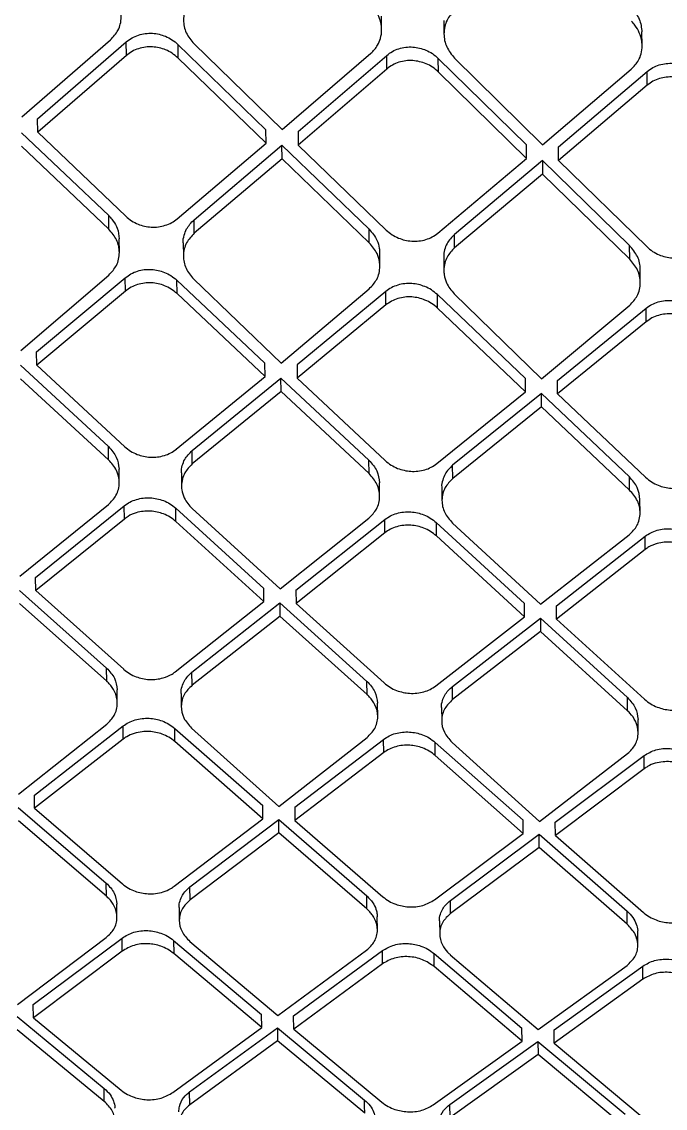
# Model space of a CAD drawing. Extents: x 832 to 912, y 781 to 934.
# Drawn here: x 853.832 to 854.714, y 879.4 to 880.889 of the extents above; entities that cross this region are included whole.
import ezdxf

# ---------------------------------------------------------------- set-up
doc = ezdxf.new("R2010")
doc.units = 0
doc.header["$MEASUREMENT"] = 0
doc.layers.add('1', color=4, linetype='Continuous')

# ---------------------------------------------------------------- blocks, each defined once
blk = doc.blocks.new('pillow top view')
at = {"layer": '1', "color": 3, "linetype": 'Continuous', "lineweight": 25}
for p, q in [((1.7955, -2.9201), (1.7961, -2.9014)), ((1.8812, -2.9108), (1.8806, -2.9295)), ((1.2976, -3.02), (1.4233, -2.9194)), ((1.3192, -3.0233), (1.4449, -2.9229)), ((1.4444, -2.9415), (1.4449, -2.9229)), ((1.5155, -2.9291), (1.5149, -2.9477)), ((1.5155, -2.9291), (1.6315, -3.0509)), ((1.5377, -2.9294), (1.6537, -3.0515)), ((1.4444, -2.9415), (1.3186, -3.0418)), ((1.6309, -3.0694), (1.5149, -2.9477)), ((2.1515, -2.9562), (2.1521, -2.9375)), ((1.6537, -3.0515), (1.7794, -2.9519)), ((1.6754, -3.055), (1.8011, -2.9556)), ((1.8005, -2.9743), (1.8011, -2.9556)), ((1.871, -2.9812), (1.8716, -2.9626)), ((1.8716, -2.9626), (1.9875, -3.0858)), ((1.8938, -2.9631), (2.0098, -3.0866)), ((1.8005, -2.9743), (1.6748, -3.0735)), ((1.9869, -3.1044), (1.871, -2.9812)), ((2.0098, -3.0866), (2.1354, -2.988)), ((2.0314, -3.0904), (2.1571, -2.992)), ((2.1565, -3.0106), (2.1571, -2.992)), ((2.1565, -3.0106), (2.0308, -3.109)), ((1.3186, -3.0418), (1.3192, -3.0233)), ((1.2964, -3.0415), (1.4113, -3.1599)), ((1.3186, -3.0418), (1.4347, -3.1616)), ((1.6309, -3.0694), (1.6315, -3.0509)), ((1.4107, -3.1783), (1.2958, -3.06)), ((1.6754, -3.055), (1.6748, -3.0735)), ((1.5052, -3.1679), (1.6309, -3.0694)), ((1.5281, -3.1702), (1.6525, -3.0729)), ((1.652, -3.0915), (1.6525, -3.073)), ((1.6525, -3.0729), (1.7674, -3.1928)), ((1.6748, -3.0735), (1.7908, -3.1948)), ((1.652, -3.0915), (1.5275, -3.1887)), ((1.7669, -3.2112), (1.652, -3.0915)), ((1.9869, -3.1044), (1.9875, -3.0858)), ((2.0308, -3.109), (2.0314, -3.0904)), ((1.8613, -3.2018), (1.9869, -3.1044)), ((2.0086, -3.1081), (1.8842, -3.2044)), ((2.0086, -3.1082), (2.008, -3.1267)), ((2.1234, -3.2294), (2.0086, -3.1081)), ((2.0308, -3.109), (2.1468, -3.2317)), ((2.008, -3.1267), (1.8836, -3.2228)), ((2.1229, -3.2479), (2.008, -3.1267)), ((1.4107, -3.1783), (1.4113, -3.1599)), ((1.5275, -3.1887), (1.5281, -3.1702)), ((1.424, -3.2107), (1.4246, -3.1923)), ((1.5121, -3.2011), (1.5115, -3.2196)), ((1.7669, -3.2112), (1.7674, -3.1928)), ((1.8836, -3.2228), (1.8842, -3.2044)), ((1.7801, -3.2438), (1.7807, -3.2254)), ((2.1229, -3.2479), (2.1234, -3.2294)), ((1.2835, -3.3397), (1.4083, -3.2413)), ((1.3051, -3.3425), (1.4307, -3.2458)), ((1.4302, -3.2642), (1.4307, -3.2458)), ((1.8681, -3.2351), (1.8676, -3.2536)), ((1.5007, -3.2704), (1.5013, -3.2521)), ((1.5013, -3.2521), (1.6174, -3.3703)), ((1.5244, -3.2516), (1.6396, -3.3714)), ((1.4302, -3.2642), (1.3045, -3.3609)), ((1.6168, -3.3887), (1.5007, -3.2704)), ((1.6396, -3.3714), (1.7644, -3.2742)), ((2.1361, -3.2807), (2.1367, -3.2622)), ((1.7868, -3.279), (1.6613, -3.3745)), ((1.7863, -3.2974), (1.7868, -3.279)), ((1.8568, -3.3044), (1.8574, -3.286)), ((1.9734, -3.4056), (1.8574, -3.286)), ((1.8805, -3.2858), (1.9956, -3.407)), ((1.7863, -3.2974), (1.6607, -3.3928)), ((1.9728, -3.424), (1.8568, -3.3044)), ((1.9956, -3.407), (2.1204, -3.311)), ((2.0173, -3.4103), (2.1428, -3.316)), ((2.1422, -3.3345), (2.1428, -3.316)), ((2.1422, -3.3345), (2.0167, -3.4286)), ((1.3045, -3.3609), (1.3051, -3.3425)), ((1.2823, -3.36), (1.3985, -3.4761)), ((1.3045, -3.3609), (1.4207, -3.4772)), ((1.3979, -3.4943), (1.2817, -3.3784)), ((1.6168, -3.3887), (1.6174, -3.3703)), ((1.6613, -3.3745), (1.6607, -3.3928)), ((1.4912, -3.4834), (1.6168, -3.3887)), ((1.5129, -3.4862), (1.6385, -3.3917)), ((1.6379, -3.4101), (1.6385, -3.3917)), ((1.6385, -3.3917), (1.7546, -3.509)), ((1.6607, -3.3928), (1.7768, -3.5104)), ((1.6379, -3.4101), (1.5123, -3.5045)), ((1.754, -3.5273), (1.6379, -3.4101)), ((1.9728, -3.424), (1.9734, -3.4056)), ((2.0167, -3.4286), (2.0173, -3.4103)), ((1.8473, -3.5174), (1.9728, -3.424)), ((1.9945, -3.4273), (1.869, -3.5205)), ((1.9939, -3.4456), (1.9945, -3.4273)), ((2.1106, -3.5459), (1.9945, -3.4273)), ((2.0167, -3.4286), (2.1328, -3.5476)), ((1.9939, -3.4456), (1.8684, -3.5388)), ((2.11, -3.5642), (1.9939, -3.4456)), ((1.3979, -3.4943), (1.3985, -3.4761)), ((1.5123, -3.5045), (1.5129, -3.4862)), ((1.4112, -3.5257), (1.4117, -3.5075)), ((1.754, -3.5273), (1.7546, -3.509)), ((1.4969, -3.516), (1.4964, -3.5343)), ((1.8684, -3.5387), (1.869, -3.5205)), ((1.7673, -3.5588), (1.7678, -3.5406)), ((1.2697, -3.6489), (1.3952, -3.5555)), ((1.2913, -3.6513), (1.4168, -3.5581)), ((1.4163, -3.5763), (1.4168, -3.5581)), ((1.853, -3.5501), (1.8524, -3.5684)), ((2.11, -3.5642), (2.1106, -3.5459)), ((1.4868, -3.5825), (1.4874, -3.5643)), ((1.4874, -3.5643), (1.6036, -3.6789)), ((1.5096, -3.5656), (1.6258, -3.6804)), ((1.4163, -3.5763), (1.2908, -3.6695)), ((1.603, -3.697), (1.4868, -3.5826)), ((1.6258, -3.6804), (1.7513, -3.5884)), ((2.1233, -3.5959), (2.1238, -3.5776)), ((1.6475, -3.683), (1.773, -3.5912)), ((1.7724, -3.6095), (1.773, -3.5912)), ((1.8429, -3.6165), (1.8435, -3.5983)), ((1.8435, -3.5982), (1.9597, -3.714)), ((1.8657, -3.5998), (1.9819, -3.7158)), ((1.7724, -3.6095), (1.6469, -3.7012)), ((1.9591, -3.7322), (1.8429, -3.6165)), ((1.9819, -3.7158), (2.1073, -3.6253)), ((2.0035, -3.7186), (2.1289, -3.6283)), ((2.1284, -3.6466), (2.1289, -3.6283)), ((2.1284, -3.6466), (2.003, -3.7368)), ((1.2908, -3.6695), (1.2913, -3.6513)), ((1.2686, -3.6682), (1.3837, -3.7794)), ((1.2908, -3.6695), (1.4071, -3.782)), ((1.3832, -3.7975), (1.268, -3.6863)), ((1.603, -3.697), (1.6036, -3.6789)), ((1.6475, -3.683), (1.6469, -3.7012)), ((1.4776, -3.7882), (1.603, -3.697)), ((1.5005, -3.7896), (1.6247, -3.6996)), ((1.6247, -3.6996), (1.6241, -3.7177)), ((1.6247, -3.6996), (1.7398, -3.8119)), ((1.6469, -3.7012), (1.7632, -3.8149)), ((1.6242, -3.7177), (1.4999, -3.8077)), ((1.7393, -3.83), (1.6241, -3.7177)), ((1.9591, -3.7322), (1.9597, -3.714)), ((2.003, -3.7368), (2.0035, -3.7186)), ((1.8337, -3.8218), (1.9591, -3.7322)), ((1.8566, -3.8234), (1.9808, -3.7349)), ((1.9808, -3.7349), (1.9802, -3.7531)), ((1.9808, -3.7349), (2.0959, -3.8483)), ((2.003, -3.7368), (2.1192, -3.8516)), ((1.9802, -3.7531), (1.856, -3.8415)), ((2.0953, -3.8665), (1.9802, -3.7531)), ((1.3832, -3.7975), (1.3837, -3.7794)), ((1.4999, -3.8077), (1.5005, -3.7896)), ((1.3964, -3.8278), (1.397, -3.8097)), ((1.7393, -3.83), (1.7398, -3.8119)), ((1.4845, -3.8183), (1.484, -3.8364)), ((1.856, -3.8415), (1.8566, -3.8234)), ((1.7526, -3.8604), (1.7531, -3.8423)), ((1.2562, -3.9475), (1.3808, -3.8562)), ((1.8406, -3.8519), (1.8401, -3.87)), ((2.0953, -3.8665), (2.0959, -3.8483)), ((1.2779, -3.9493), (1.4033, -3.8596)), ((1.4027, -3.8777), (1.4033, -3.8596)), ((1.4733, -3.8838), (1.4739, -3.8658)), ((1.4738, -3.8658), (1.5902, -3.9763)), ((1.4969, -3.8663), (1.6124, -3.9783)), ((1.4027, -3.8777), (1.2773, -3.9674)), ((1.5896, -3.9943), (1.4733, -3.8838)), ((2.1086, -3.897), (2.1091, -3.8788)), ((1.6124, -3.9783), (1.737, -3.8886)), ((1.6341, -3.9803), (1.7594, -3.8922)), ((1.7589, -3.9103), (1.7594, -3.8922)), ((1.8294, -3.9172), (1.83, -3.8991)), ((1.83, -3.8991), (1.9463, -4.0106)), ((1.853, -3.9), (1.9685, -4.013)), ((1.7589, -3.9103), (1.6335, -3.9983)), ((1.9457, -4.0287), (1.8294, -3.9172)), ((1.9685, -4.013), (2.093, -3.9249)), ((1.9901, -4.0151), (2.1154, -3.9286)), ((2.1149, -3.9467), (2.1154, -3.9287)), ((1.2773, -3.9674), (1.2779, -3.9493)), ((2.1149, -3.9467), (1.9896, -4.0332)), ((1.2551, -3.9656), (1.3715, -4.0739)), ((1.2773, -3.9674), (1.3937, -4.0759)), ((1.371, -4.0918), (1.2546, -3.9836)), ((1.6341, -3.9803), (1.6335, -3.9983)), ((1.4643, -4.082), (1.5896, -3.9943)), ((1.486, -4.0836), (1.6113, -3.9963)), ((1.6108, -4.0143), (1.6113, -3.9963)), ((1.6113, -3.9963), (1.7277, -4.1055)), ((1.6335, -3.9983), (1.7499, -4.1078)), ((1.6108, -4.0143), (1.4854, -4.1016)), ((1.7271, -4.1234), (1.6108, -4.0143)), ((1.9457, -4.0287), (1.9463, -4.0106)), ((1.9896, -4.0332), (1.9901, -4.0151)), ((1.8204, -4.1146), (1.9457, -4.0287)), ((1.8421, -4.1164), (1.9674, -4.0307)), ((1.9668, -4.0488), (1.9674, -4.0308)), ((1.9674, -4.0307), (2.0837, -4.1408)), ((1.9896, -4.0332), (2.1059, -4.1435)), ((1.9668, -4.0488), (1.8416, -4.1344)), ((2.0832, -4.1588), (1.9668, -4.0488)), ((1.371, -4.0918), (1.3715, -4.0739)), ((1.4854, -4.1016), (1.486, -4.0836)), ((1.3843, -4.121), (1.3849, -4.1031)), ((1.7271, -4.1234), (1.7277, -4.1055)), ((1.4701, -4.1112), (1.4695, -4.1292)), ((1.8416, -4.1344), (1.8421, -4.1164)), ((1.7405, -4.1527), (1.741, -4.1347)), ((1.2431, -4.2351), (1.3684, -4.1486)), ((1.2648, -4.2363), (1.3901, -4.15)), ((1.3895, -4.168), (1.3901, -4.1501)), ((1.8262, -4.1437), (1.8257, -4.1617)), ((2.0832, -4.1588), (2.0837, -4.1408)), ((1.3895, -4.168), (1.2643, -4.2542)), ((1.4607, -4.156), (1.4601, -4.1739)), ((1.4607, -4.156), (1.5771, -4.2622)), ((1.4829, -4.1583), (1.5993, -4.2648)), ((2.0965, -4.188), (2.0971, -4.1698)), ((1.5766, -4.2801), (1.4601, -4.1739)), ((1.5993, -4.2648), (1.7246, -4.18)), ((1.621, -4.2661), (1.7463, -4.1815)), ((1.7457, -4.1995), (1.7463, -4.1816)), ((1.7457, -4.1995), (1.6205, -4.284)), ((1.8162, -4.2062), (1.8168, -4.1882)), ((1.8168, -4.1882), (1.9332, -4.2952)), ((1.839, -4.1908), (1.9554, -4.2981)), ((1.9327, -4.3131), (1.8162, -4.2062)), ((1.9554, -4.2981), (2.0806, -4.215)), ((1.9771, -4.2995), (2.1023, -4.2168)), ((2.1017, -4.2347), (2.1023, -4.2168)), ((1.2643, -4.2542), (1.2648, -4.2363)), ((2.1017, -4.2347), (1.9766, -4.3174)), ((1.2421, -4.2519), (1.3575, -4.3549)), ((1.2643, -4.2542), (1.3808, -4.3585)), ((1.3569, -4.3728), (1.2415, -4.2698)), ((1.5766, -4.2801), (1.5771, -4.2622)), ((1.6205, -4.284), (1.621, -4.2661)), ((1.4514, -4.3643), (1.5766, -4.2801)), ((1.4743, -4.3644), (1.5983, -4.2814)), ((1.5983, -4.2814), (1.5977, -4.2993)), ((1.5983, -4.2814), (1.7137, -4.3851)), ((1.6205, -4.284), (1.737, -4.389)), ((1.5977, -4.2993), (1.4737, -4.3823)), ((1.7131, -4.403), (1.5977, -4.2993)), ((1.9327, -4.3131), (1.9332, -4.2952)), ((1.9766, -4.3174), (1.9771, -4.2995)), ((1.8075, -4.3955), (1.9327, -4.3131)), ((1.8304, -4.3957), (1.9544, -4.3145)), ((1.9544, -4.3145), (1.9538, -4.3324)), ((1.9544, -4.3145), (2.0698, -4.4188)), ((1.9766, -4.3174), (2.0931, -4.4231)), ((1.9538, -4.3324), (1.8299, -4.4136)), ((2.0692, -4.4367), (1.9538, -4.3324)), ((1.3569, -4.3728), (1.3575, -4.3549)), ((1.4737, -4.3823), (1.4743, -4.3644)), ((1.8299, -4.4136), (1.8304, -4.3957))]:
    blk.add_line(p, q, dxfattribs=at)
at = {"layer": '1', "color": 3, "linetype": 'Continuous', "lineweight": 25, "flags": 128}
for points in [[(1.5896, -3.9943), (1.5899, -3.9842), (1.5902, -3.9763)], [(1.7131, -4.403), (1.7134, -4.3929), (1.7137, -4.3851)]]:
    blk.add_lwpolyline(points, dxfattribs=at)
at = {"layer": '1', "color": 3, "linetype": 'Continuous', "lineweight": 25}
for points, knots in [([(1.4233, -2.9194), (1.4273, -2.9153), (1.4359, -2.9067), (1.4404, -2.8893), (1.4383, -2.8711), (1.4312, -2.8609), (1.4277, -2.8558)], [0, 0, 0, 0, 0.233937, 0.500868, 0.75112, 1, 1, 1, 1]), ([(1.5401, -2.8645), (1.5361, -2.8686), (1.5299, -2.8751), (1.5256, -2.8864), (1.5238, -2.8986), (1.5262, -2.9143), (1.5339, -2.9244), (1.5377, -2.9294)], [0, 0, 0, 0, 0.231317, 0.361671, 0.501624, 0.751135, 1, 1, 1, 1]), ([(1.7794, -2.9519), (1.783, -2.9485), (1.789, -2.9427), (1.794, -2.9315), (1.7963, -2.9191), (1.7943, -2.906), (1.7893, -2.8954), (1.7851, -2.8897), (1.783, -2.8872), (1.7825, -2.8866), (1.7823, -2.8865), (1.7823, -2.8864), (1.7823, -2.8864), (1.7823, -2.8864)], [0, 0, 0, 0, 0.195522, 0.33455, 0.50105, 0.718278, 0.874025, 0.967984, 0.991761, 0.997809, 0.999384, 0.999925, 1, 1, 1, 1]), ([(1.8967, -2.8976), (1.8926, -2.9017), (1.8861, -2.9082), (1.8818, -2.9195), (1.8799, -2.9318), (1.8823, -2.9477), (1.89, -2.9579), (1.8938, -2.9631)], [0, 0, 0, 0, 0.232851, 0.362821, 0.501718, 0.751091, 1, 1, 1, 1]), ([(2.1389, -2.9036), (2.1428, -2.9088), (2.1507, -2.9193), (2.1516, -2.9315), (2.152, -2.9375)], [0, 0, 0, 0, 0.503093, 1, 1, 1, 1]), ([(1.4449, -2.9229), (1.4475, -2.9211), (1.4527, -2.9174), (1.4618, -2.914), (1.4714, -2.9122), (1.4841, -2.9123), (1.4967, -2.9157), (1.5081, -2.9222), (1.513, -2.9267), (1.5155, -2.9291)], [0, 0, 0, 0, 0.128665, 0.254767, 0.378752, 0.501128, 0.735981, 0.864347, 1, 1, 1, 1]), ([(1.5149, -2.9477), (1.5124, -2.9454), (1.5075, -2.9408), (1.4962, -2.9344), (1.4835, -2.9309), (1.4708, -2.9308), (1.4612, -2.9326), (1.4521, -2.936), (1.447, -2.9397), (1.4444, -2.9415)], [0, 0, 0, 0, 0.135622, 0.263996, 0.498933, 0.621026, 0.745123, 0.871307, 1, 1, 1, 1]), ([(2.1354, -2.988), (2.1393, -2.9842), (2.1455, -2.9782), (2.1502, -2.9668), (2.1515, -2.9593), (2.1515, -2.9536), (2.1512, -2.9475), (2.149, -2.9385), (2.1441, -2.9291), (2.1399, -2.9242), (2.1383, -2.9223)], [0, 0, 0, 0, 0.213322, 0.347764, 0.500721, 0.531615, 0.583605, 0.750398, 0.906511, 1, 1, 1, 1]), ([(1.8011, -2.9556), (1.8036, -2.9538), (1.8088, -2.9502), (1.8179, -2.9469), (1.8275, -2.9452), (1.8402, -2.9453), (1.8529, -2.949), (1.8642, -2.9555), (1.8691, -2.9601), (1.8716, -2.9625)], [0, 0, 0, 0, 0.128134, 0.254073, 0.3783, 0.501496, 0.735021, 0.863583, 1, 1, 1, 1]), ([(1.871, -2.9812), (1.8685, -2.9788), (1.8636, -2.9741), (1.8523, -2.9676), (1.8396, -2.964), (1.8269, -2.9638), (1.8173, -2.9655), (1.8082, -2.9689), (1.8031, -2.9725), (1.8005, -2.9743)], [0, 0, 0, 0, 0.136513, 0.265197, 0.498977, 0.621591, 0.745916, 0.871896, 1, 1, 1, 1]), ([(2.1571, -2.992), (2.1596, -2.9902), (2.1648, -2.9866), (2.1739, -2.9833), (2.1835, -2.9817), (2.1962, -2.982), (2.2088, -2.9858), (2.2201, -2.9924), (2.225, -2.9972), (2.2276, -2.9996)], [0, 0, 0, 0, 0.127408, 0.25302, 0.377334, 0.50096, 0.733554, 0.862563, 1, 1, 1, 1]), ([(2.227, -3.0183), (2.2245, -3.0158), (2.2196, -3.0111), (2.2082, -3.0045), (2.1957, -3.0007), (2.1829, -3.0004), (2.1733, -3.002), (2.1642, -3.0053), (2.1591, -3.0089), (2.1565, -3.0106)], [0, 0, 0, 0, 0.137414, 0.266453, 0.499164, 0.622223, 0.746717, 0.872482, 1, 1, 1, 1]), ([(1.4113, -3.1599), (1.4113, -3.1599), (1.4114, -3.16), (1.4116, -3.1602), (1.4122, -3.1608), (1.4143, -3.1632), (1.4184, -3.1687), (1.4236, -3.1788), (1.4242, -3.1874), (1.4245, -3.1923)], [0, 0, 0, 0, 0.002453, 0.006747, 0.020958, 0.071801, 0.262936, 0.573103, 1, 1, 1, 1]), ([(1.4347, -3.1617), (1.4372, -3.1639), (1.4421, -3.1684), (1.4534, -3.1747), (1.4661, -3.1782), (1.4789, -3.1782), (1.4885, -3.1765), (1.4975, -3.1732), (1.5027, -3.1697), (1.5052, -3.1679)], [0, 0, 0, 0, 0.134847, 0.262921, 0.498463, 0.622341, 0.746979, 0.872738, 1, 1, 1, 1]), ([(1.5121, -3.2011), (1.5121, -3.201), (1.5116, -3.1975), (1.5135, -3.191), (1.5177, -3.1802), (1.5241, -3.1741), (1.5281, -3.1702)], [0, 0, 0, 0, 0.01367, 0.297455, 0.556614, 1, 1, 1, 1]), ([(1.4083, -3.2413), (1.4124, -3.2372), (1.4187, -3.231), (1.4229, -3.2201), (1.4247, -3.2083), (1.4223, -3.1931), (1.4146, -3.1832), (1.4107, -3.1783)], [0, 0, 0, 0, 0.234465, 0.363899, 0.50131, 0.750777, 1, 1, 1, 1]), ([(1.5275, -3.1887), (1.5234, -3.1927), (1.5171, -3.1989), (1.5127, -3.2098), (1.5107, -3.2215), (1.513, -3.2368), (1.5206, -3.2466), (1.5244, -3.2516)], [0, 0, 0, 0, 0.233273, 0.363061, 0.501444, 0.750838, 1, 1, 1, 1]), ([(1.7674, -3.1927), (1.7713, -3.1978), (1.7776, -3.2059), (1.7805, -3.2176), (1.7806, -3.2233), (1.7806, -3.2254)], [0, 0, 0, 0, 0.504195, 0.820566, 1, 1, 1, 1]), ([(1.7908, -3.1948), (1.7933, -3.1971), (1.7982, -3.2017), (1.8095, -3.208), (1.8222, -3.2116), (1.835, -3.2118), (1.8446, -3.2102), (1.8536, -3.207), (1.8588, -3.2035), (1.8613, -3.2018)], [0, 0, 0, 0, 0.135831, 0.264226, 0.498384, 0.623056, 0.747956, 0.873477, 1, 1, 1, 1]), ([(1.7644, -3.2742), (1.7684, -3.2703), (1.7747, -3.2642), (1.779, -3.2533), (1.7803, -3.2451), (1.7799, -3.236), (1.7771, -3.2244), (1.7707, -3.2162), (1.7669, -3.2112)], [0, 0, 0, 0, 0.228646, 0.359399, 0.500901, 0.588001, 0.750947, 1, 1, 1, 1]), ([(1.8842, -3.2044), (1.8801, -3.2082), (1.8738, -3.2143), (1.8695, -3.2252), (1.868, -3.2315), (1.8682, -3.235), (1.8682, -3.2351)], [0, 0, 0, 0, 0.448598, 0.706849, 0.987372, 1, 1, 1, 1]), ([(1.8836, -3.2228), (1.8796, -3.2267), (1.8733, -3.2328), (1.8688, -3.2436), (1.8674, -3.2518), (1.8677, -3.2609), (1.8703, -3.2725), (1.8767, -3.2808), (1.8805, -3.2858)], [0, 0, 0, 0, 0.227602, 0.358614, 0.500977, 0.585539, 0.750995, 1, 1, 1, 1]), ([(2.1366, -3.2622), (2.1366, -3.2622), (2.1374, -3.2565), (2.1347, -3.2444), (2.1272, -3.2344), (2.1234, -3.2294)], [0, 0, 0, 0, 0.001026, 0.500386, 1, 1, 1, 1]), ([(2.1468, -3.2317), (2.1493, -3.2341), (2.1542, -3.2387), (2.1655, -3.2452), (2.1782, -3.2489), (2.1909, -3.2493), (2.2006, -3.2477), (2.2096, -3.2446), (2.2147, -3.2412), (2.2173, -3.2395)], [0, 0, 0, 0, 0.136883, 0.265641, 0.498445, 0.623854, 0.748978, 0.874219, 1, 1, 1, 1]), ([(1.4307, -3.2458), (1.4333, -3.244), (1.4384, -3.2405), (1.4475, -3.2372), (1.4571, -3.2355), (1.4698, -3.2356), (1.4824, -3.239), (1.4938, -3.2453), (1.4987, -3.2497), (1.5013, -3.252)], [0, 0, 0, 0, 0.127925, 0.253876, 0.378178, 0.501203, 0.735354, 0.863898, 1, 1, 1, 1]), ([(1.5007, -3.2704), (1.4982, -3.2681), (1.4932, -3.2637), (1.4819, -3.2574), (1.4692, -3.254), (1.4565, -3.254), (1.447, -3.2556), (1.4379, -3.2589), (1.4327, -3.2624), (1.4301, -3.2642)], [0, 0, 0, 0, 0.136157, 0.264796, 0.49911, 0.621788, 0.746111, 0.872067, 1, 1, 1, 1]), ([(2.1204, -3.311), (2.1244, -3.3071), (2.1307, -3.301), (2.135, -3.2901), (2.1368, -3.2783), (2.1343, -3.2629), (2.1267, -3.2529), (2.1229, -3.2479)], [0, 0, 0, 0, 0.230489, 0.360935, 0.501367, 0.750565, 1, 1, 1, 1]), ([(1.8574, -3.286), (1.8548, -3.2836), (1.8499, -3.2791), (1.8385, -3.2728), (1.8259, -3.2692), (1.8132, -3.269), (1.8036, -3.2706), (1.7945, -3.2738), (1.7894, -3.2772), (1.7868, -3.279)], [0, 0, 0, 0, 0.1371925, 0.2660685, 0.4985087, 0.6224781, 0.7470453, 0.872778, 1, 1, 1, 1]), ([(1.8568, -3.3044), (1.8542, -3.3021), (1.8493, -3.2975), (1.8379, -3.2912), (1.8253, -3.2876), (1.8126, -3.2874), (1.803, -3.289), (1.794, -3.2922), (1.7888, -3.2957), (1.7863, -3.2974)], [0, 0, 0, 0, 0.137318, 0.266323, 0.499172, 0.622486, 0.747091, 0.872802, 1, 1, 1, 1]), ([(2.1428, -3.316), (2.1454, -3.3143), (2.1505, -3.3109), (2.1595, -3.3078), (2.1691, -3.3063), (2.1818, -3.3066), (2.1944, -3.3103), (2.2058, -3.3168), (2.2108, -3.3214), (2.2133, -3.3238)], [0, 0, 0, 0, 0.126283, 0.251526, 0.376117, 0.500539, 0.73189, 0.861386, 1, 1, 1, 1]), ([(2.2127, -3.3423), (2.2102, -3.3399), (2.2052, -3.3352), (2.1938, -3.3288), (2.1813, -3.3251), (2.1686, -3.3248), (2.159, -3.3263), (2.1499, -3.3294), (2.1448, -3.3328), (2.1422, -3.3345)], [0, 0, 0, 0, 0.13852, 0.268008, 0.499411, 0.623291, 0.748098, 0.873535, 1, 1, 1, 1]), ([(1.3985, -3.4761), (1.4024, -3.4809), (1.4103, -3.4905), (1.4112, -3.5019), (1.4117, -3.5075)], [0, 0, 0, 0, 0.504512, 1, 1, 1, 1]), ([(1.4207, -3.4772), (1.4232, -3.4794), (1.4281, -3.4838), (1.4395, -3.4899), (1.4522, -3.4932), (1.465, -3.4933), (1.4746, -3.4917), (1.4836, -3.4885), (1.4887, -3.4851), (1.4913, -3.4834)], [0, 0, 0, 0, 0.135279, 0.263563, 0.498692, 0.623224, 0.748099, 0.873609, 1, 1, 1, 1]), ([(1.3952, -3.5555), (1.3992, -3.5517), (1.4055, -3.5458), (1.41, -3.5352), (1.4114, -3.5272), (1.411, -3.5184), (1.4082, -3.5071), (1.4018, -3.4991), (1.3979, -3.4943)], [0, 0, 0, 0, 0.229181, 0.359757, 0.500815, 0.587503, 0.750853, 1, 1, 1, 1]), ([(1.4969, -3.516), (1.4969, -3.5159), (1.4968, -3.5126), (1.4982, -3.5064), (1.5026, -3.4958), (1.5089, -3.49), (1.5129, -3.4862)], [0, 0, 0, 0, 0.0097436, 0.2934319, 0.553252, 1, 1, 1, 1]), ([(1.5123, -3.5045), (1.5083, -3.5083), (1.502, -3.5142), (1.4976, -3.5247), (1.4964, -3.5314), (1.4963, -3.5364), (1.4966, -3.542), (1.4992, -3.5527), (1.5057, -3.5608), (1.5096, -3.5656)], [0, 0, 0, 0, 0.227498, 0.358532, 0.500889, 0.528156, 0.578977, 0.750895, 1, 1, 1, 1]), ([(1.7546, -3.509), (1.7586, -3.5139), (1.7664, -3.5236), (1.7673, -3.535), (1.7678, -3.5406)], [0, 0, 0, 0, 0.505254, 1, 1, 1, 1]), ([(1.7768, -3.5104), (1.7794, -3.5127), (1.7843, -3.5171), (1.7957, -3.5233), (1.8083, -3.5268), (1.8211, -3.527), (1.8307, -3.5255), (1.8397, -3.5224), (1.8448, -3.5191), (1.8473, -3.5174)], [0, 0, 0, 0, 0.136553, 0.265271, 0.498653, 0.624108, 0.749299, 0.874504, 1, 1, 1, 1]), ([(1.7513, -3.5884), (1.7554, -3.5846), (1.7617, -3.5787), (1.7661, -3.5682), (1.768, -3.5567), (1.7656, -3.5418), (1.7579, -3.5321), (1.754, -3.5273)], [0, 0, 0, 0, 0.231638, 0.36179, 0.501343, 0.750506, 1, 1, 1, 1]), ([(1.869, -3.5205), (1.8649, -3.5242), (1.8585, -3.5301), (1.8545, -3.5406), (1.8524, -3.5467), (1.853, -3.55), (1.8531, -3.5501)], [0, 0, 0, 0, 0.455286, 0.713718, 0.99234, 1, 1, 1, 1]), ([(1.8684, -3.5387), (1.8644, -3.5425), (1.858, -3.5484), (1.8536, -3.5589), (1.8517, -3.5704), (1.8541, -3.5853), (1.8618, -3.595), (1.8657, -3.5998)], [0, 0, 0, 0, 0.230025, 0.360598, 0.501372, 0.750564, 1, 1, 1, 1]), ([(1.4168, -3.5581), (1.4194, -3.5564), (1.4245, -3.553), (1.4336, -3.5499), (1.4431, -3.5482), (1.4558, -3.5483), (1.4684, -3.5516), (1.4799, -3.5577), (1.4848, -3.5621), (1.4874, -3.5643)], [0, 0, 0, 0, 0.127091, 0.252742, 0.377195, 0.500821, 0.734149, 0.863068, 1, 1, 1, 1]), ([(2.1238, -3.5776), (2.1233, -3.572), (2.1224, -3.5606), (2.1145, -3.5509), (2.1106, -3.5459)], [0, 0, 0, 0, 0.495878, 1, 1, 1, 1]), ([(2.1328, -3.5476), (2.1354, -3.5499), (2.1403, -3.5544), (2.1517, -3.5607), (2.1643, -3.5643), (2.1771, -3.5647), (2.1867, -3.5633), (2.1957, -3.5603), (2.2008, -3.557), (2.2033, -3.5554)], [0, 0, 0, 0, 0.137931, 0.267118, 0.498749, 0.625077, 0.750521, 0.875406, 1, 1, 1, 1]), ([(1.4868, -3.5825), (1.4843, -3.5803), (1.4793, -3.5759), (1.4679, -3.5699), (1.4552, -3.5666), (1.4424, -3.5665), (1.4318, -3.5683), (1.4229, -3.5715), (1.418, -3.5751), (1.4163, -3.5763)], [0, 0, 0, 0, 0.136954, 0.265919, 0.499357, 0.624607, 0.74937, 0.915058, 1, 1, 1, 1]), ([(2.1073, -3.6253), (2.1114, -3.6215), (2.1178, -3.6157), (2.1221, -3.6051), (2.124, -3.5937), (2.1216, -3.5788), (2.1139, -3.5691), (2.11, -3.5642)], [0, 0, 0, 0, 0.23346, 0.363143, 0.501303, 0.750375, 1, 1, 1, 1]), ([(1.773, -3.5912), (1.7755, -3.5896), (1.7806, -3.5863), (1.7896, -3.5832), (1.7992, -3.5817), (1.8119, -3.5819), (1.8245, -3.5853), (1.8359, -3.5915), (1.8409, -3.5959), (1.8435, -3.5982)], [0, 0, 0, 0, 0.126156, 0.25147, 0.376222, 0.500629, 0.732005, 0.861495, 1, 1, 1, 1]), ([(1.8429, -3.6165), (1.8403, -3.6142), (1.8353, -3.6097), (1.8239, -3.6036), (1.8113, -3.6002), (1.7986, -3.5999), (1.7891, -3.6014), (1.78, -3.6045), (1.7749, -3.6078), (1.7724, -3.6094)], [0, 0, 0, 0, 0.138511, 0.268014, 0.499413, 0.623453, 0.748306, 0.873736, 1, 1, 1, 1]), ([(2.1289, -3.6283), (2.1315, -3.6267), (2.1366, -3.6235), (2.1456, -3.6205), (2.1551, -3.6191), (2.1678, -3.6194), (2.1803, -3.623), (2.1918, -3.6292), (2.1968, -3.6338), (2.1994, -3.6361)], [0, 0, 0, 0, 0.125194, 0.250131, 0.375102, 0.50031, 0.729632, 0.859766, 1, 1, 1, 1]), ([(2.1989, -3.6544), (2.1963, -3.652), (2.1912, -3.6475), (2.1798, -3.6413), (2.1672, -3.6377), (2.1546, -3.6373), (2.144, -3.639), (2.135, -3.6419), (2.13, -3.6454), (2.1284, -3.6466)], [0, 0, 0, 0, 0.140201, 0.270322, 0.499738, 0.62522, 0.749352, 0.915741, 1, 1, 1, 1]), ([(1.3837, -3.7794), (1.3877, -3.7841), (1.3956, -3.7933), (1.3965, -3.8043), (1.397, -3.8097)], [0, 0, 0, 0, 0.503025, 1, 1, 1, 1]), ([(1.407, -3.782), (1.4096, -3.7842), (1.4146, -3.7885), (1.426, -3.7944), (1.4387, -3.7976), (1.4515, -3.7977), (1.4623, -3.7959), (1.4705, -3.7928), (1.4757, -3.7898), (1.4771, -3.7886), (1.4776, -3.7882)], [0, 0, 0, 0, 0.13594, 0.264499, 0.498898, 0.625012, 0.749379, 0.925186, 0.975195, 1, 1, 1, 1]), ([(1.3809, -3.8562), (1.3848, -3.8526), (1.3911, -3.8468), (1.3954, -3.8367), (1.3972, -3.8256), (1.3948, -3.813), (1.3888, -3.8035), (1.3847, -3.799), (1.3836, -3.7979), (1.3832, -3.7975), (1.3832, -3.7975)], [0, 0, 0, 0, 0.23163, 0.361546, 0.500645, 0.749537, 0.931304, 0.979864, 0.997618, 1, 1, 1, 1]), ([(1.4847, -3.8183), (1.4846, -3.8181), (1.484, -3.8149), (1.4861, -3.8089), (1.4901, -3.7988), (1.4965, -3.7932), (1.5005, -3.7896)], [0, 0, 0, 0, 0.0175655, 0.294762, 0.5510711, 1, 1, 1, 1]), ([(1.4999, -3.8077), (1.4959, -3.8113), (1.4896, -3.817), (1.4852, -3.8271), (1.4832, -3.8381), (1.4855, -3.8525), (1.4931, -3.8617), (1.4969, -3.8663)], [0, 0, 0, 0, 0.230232, 0.360705, 0.501175, 0.750456, 1, 1, 1, 1]), ([(1.7399, -3.8119), (1.7438, -3.8166), (1.7517, -3.826), (1.7526, -3.8369), (1.7531, -3.8423)], [0, 0, 0, 0, 0.504952, 1, 1, 1, 1]), ([(1.7632, -3.8149), (1.7657, -3.8171), (1.7707, -3.8214), (1.7822, -3.8274), (1.7948, -3.8308), (1.8076, -3.831), (1.8172, -3.8295), (1.8261, -3.8266), (1.8312, -3.8234), (1.8337, -3.8218)], [0, 0, 0, 0, 0.137632, 0.266774, 0.498939, 0.62531, 0.750822, 0.875647, 1, 1, 1, 1]), ([(1.8408, -3.8519), (1.8407, -3.8517), (1.8401, -3.8485), (1.8421, -3.8426), (1.8461, -3.8326), (1.8525, -3.827), (1.8566, -3.8234)], [0, 0, 0, 0, 0.017078, 0.290342, 0.545477, 1, 1, 1, 1]), ([(1.737, -3.8886), (1.741, -3.8849), (1.7473, -3.8793), (1.7515, -3.8691), (1.7534, -3.8582), (1.7509, -3.8456), (1.7448, -3.836), (1.7408, -3.8315), (1.7397, -3.8304), (1.7393, -3.8301), (1.7393, -3.83)], [0, 0, 0, 0, 0.234056, 0.363365, 0.500649, 0.749549, 0.933311, 0.981355, 0.998091, 1, 1, 1, 1]), ([(1.856, -3.8415), (1.852, -3.8451), (1.8457, -3.8508), (1.8413, -3.8608), (1.8393, -3.8718), (1.8416, -3.8861), (1.8492, -3.8954), (1.853, -3.9)], [0, 0, 0, 0, 0.232782, 0.362588, 0.501149, 0.750345, 1, 1, 1, 1]), ([(1.4033, -3.8596), (1.4058, -3.858), (1.4109, -3.8548), (1.4229, -3.8507), (1.4389, -3.8494), (1.4547, -3.8534), (1.4662, -3.8593), (1.4713, -3.8635), (1.4739, -3.8658)], [0, 0, 0, 0, 0.126333, 0.25191, 0.500007, 0.731957, 0.861543, 1, 1, 1, 1]), ([(2.0959, -3.8483), (2.0998, -3.8531), (2.1077, -3.8625), (2.1086, -3.8734), (2.1091, -3.8788)], [0, 0, 0, 0, 0.504251, 1, 1, 1, 1]), ([(2.1192, -3.8516), (2.1218, -3.8539), (2.1268, -3.8583), (2.1383, -3.8644), (2.1509, -3.8679), (2.1635, -3.8682), (2.1744, -3.8667), (2.1829, -3.8635), (2.1881, -3.8608), (2.1895, -3.8595), (2.1897, -3.8594)], [0, 0, 0, 0, 0.139576, 0.269364, 0.498939, 0.625726, 0.749305, 0.925688, 0.990883, 1, 1, 1, 1]), ([(1.4733, -3.8838), (1.4707, -3.8816), (1.4657, -3.8774), (1.4542, -3.8715), (1.4415, -3.8684), (1.4283, -3.8683), (1.4176, -3.8702), (1.4089, -3.8734), (1.4043, -3.8766), (1.4027, -3.8777)], [0, 0, 0, 0, 0.138266, 0.267761, 0.499705, 0.62497, 0.76907, 0.920221, 1, 1, 1, 1]), ([(2.093, -3.9249), (2.0971, -3.9213), (2.1033, -3.9156), (2.1075, -3.9055), (2.1094, -3.8947), (2.1068, -3.882), (2.1008, -3.8723), (2.0967, -3.8679), (2.0957, -3.8668), (2.0954, -3.8666), (2.0953, -3.8665), (2.0953, -3.8665), (2.0953, -3.8665), (2.0953, -3.8665)], [0, 0, 0, 0, 0.236133, 0.364908, 0.500614, 0.749563, 0.93641, 0.983687, 0.995715, 0.998823, 0.999669, 0.999955, 1, 1, 1, 1]), ([(1.7594, -3.8922), (1.762, -3.8906), (1.767, -3.8875), (1.776, -3.8845), (1.7855, -3.8831), (1.7981, -3.8833), (1.8107, -3.8866), (1.8222, -3.8925), (1.8273, -3.8968), (1.83, -3.8991)], [0, 0, 0, 0, 0.125034, 0.249957, 0.374922, 0.500074, 0.729235, 0.859508, 1, 1, 1, 1]), ([(1.8294, -3.9172), (1.8268, -3.9149), (1.8217, -3.9106), (1.8102, -3.9047), (1.7976, -3.9014), (1.785, -3.9012), (1.7755, -3.9026), (1.7665, -3.9055), (1.7614, -3.9087), (1.7589, -3.9103)], [0, 0, 0, 0, 0.140431, 0.270626, 0.499552, 0.624449, 0.749595, 0.874717, 1, 1, 1, 1]), ([(2.1154, -3.9286), (2.1207, -3.9258), (2.1287, -3.9215), (2.1415, -3.9199), (2.154, -3.9202), (2.1665, -3.9236), (2.1781, -3.9296), (2.1832, -3.934), (2.1859, -3.9363)], [0, 0, 0, 0, 0.247381, 0.372769, 0.499004, 0.725335, 0.856705, 1, 1, 1, 1]), ([(2.1854, -3.9544), (2.1827, -3.9521), (2.1775, -3.9477), (2.166, -3.9417), (2.1535, -3.9383), (2.1405, -3.9379), (2.1298, -3.9396), (2.121, -3.9426), (2.1164, -3.9457), (2.1149, -3.9467)], [0, 0, 0, 0, 0.142991, 0.274088, 0.49981, 0.625471, 0.769234, 0.921186, 1, 1, 1, 1]), ([(1.3715, -4.0739), (1.3756, -4.0784), (1.3834, -4.0873), (1.3843, -4.0979), (1.3848, -4.1031)], [0, 0, 0, 0, 0.507928, 1, 1, 1, 1]), ([(1.3937, -4.0759), (1.3963, -4.0781), (1.4013, -4.0822), (1.4128, -4.0879), (1.4255, -4.091), (1.4388, -4.0911), (1.4495, -4.0892), (1.4582, -4.0861), (1.4627, -4.083), (1.4643, -4.082)], [0, 0, 0, 0, 0.137063, 0.266068, 0.499164, 0.625383, 0.770093, 0.921253, 1, 1, 1, 1]), ([(1.3684, -4.1486), (1.3725, -4.145), (1.3788, -4.1395), (1.3832, -4.1297), (1.3851, -4.1191), (1.3827, -4.1068), (1.3766, -4.0975), (1.3725, -4.0933), (1.3714, -4.0922), (1.3711, -4.0919), (1.371, -4.0918), (1.371, -4.0918)], [0, 0, 0, 0, 0.23481, 0.363867, 0.500463, 0.749345, 0.934426, 0.98224, 0.994867, 0.999414, 1, 1, 1, 1]), ([(1.4702, -4.1112), (1.4702, -4.1111), (1.4695, -4.108), (1.4716, -4.1023), (1.4756, -4.0926), (1.4819, -4.0871), (1.486, -4.0836)], [0, 0, 0, 0, 0.014465, 0.288626, 0.54457, 1, 1, 1, 1]), ([(1.4854, -4.1016), (1.4814, -4.1051), (1.4751, -4.1106), (1.4707, -4.1204), (1.4688, -4.131), (1.4712, -4.1449), (1.479, -4.1538), (1.4828, -4.1583)], [0, 0, 0, 0, 0.232686, 0.362475, 0.500971, 0.750271, 1, 1, 1, 1]), ([(1.7277, -4.1055), (1.7311, -4.1092), (1.737, -4.1158), (1.7403, -4.1254), (1.7411, -4.1314), (1.741, -4.1341), (1.741, -4.1347)], [0, 0, 0, 0, 0.430327, 0.743744, 0.939536, 1, 1, 1, 1]), ([(1.7499, -4.1078), (1.7525, -4.11), (1.7576, -4.1143), (1.7691, -4.12), (1.7818, -4.1232), (1.7944, -4.1234), (1.8073, -4.1216), (1.8152, -4.1174), (1.8204, -4.1146)], [0, 0, 0, 0, 0.139701, 0.269699, 0.499787, 0.627575, 0.753665, 1, 1, 1, 1]), ([(1.7246, -4.18), (1.7287, -4.1764), (1.7351, -4.171), (1.7394, -4.1612), (1.7413, -4.1507), (1.7395, -4.1421), (1.7368, -4.1363), (1.7355, -4.1338), (1.7331, -4.1299), (1.73, -4.1263), (1.7279, -4.1242), (1.7274, -4.1236), (1.7272, -4.1235), (1.7272, -4.1234), (1.7271, -4.1234)], [0, 0, 0, 0, 0.237343, 0.365676, 0.500192, 0.748964, 0.76446, 0.790554, 0.874586, 0.967211, 0.991095, 0.997407, 0.999698, 1, 1, 1, 1]), ([(1.8263, -4.1437), (1.8263, -4.1436), (1.8257, -4.1406), (1.8276, -4.135), (1.8316, -4.1253), (1.838, -4.1199), (1.8421, -4.1164)], [0, 0, 0, 0, 0.01273, 0.283828, 0.539016, 1, 1, 1, 1]), ([(1.8416, -4.1344), (1.8375, -4.1379), (1.8311, -4.1434), (1.8268, -4.1531), (1.8249, -4.1636), (1.8273, -4.1758), (1.8335, -4.1852), (1.8376, -4.1895), (1.8389, -4.1907), (1.839, -4.1908)], [0, 0, 0, 0, 0.235331, 0.364283, 0.500456, 0.749498, 0.929895, 0.99287, 1, 1, 1, 1]), ([(1.3901, -4.15), (1.3954, -4.1472), (1.406, -4.1415), (1.4256, -4.1403), (1.4413, -4.1441), (1.4529, -4.1497), (1.458, -4.1538), (1.4607, -4.156)], [0, 0, 0, 0, 0.249518, 0.499233, 0.728395, 0.858996, 1, 1, 1, 1]), ([(2.0837, -4.1408), (2.0865, -4.1437), (2.0917, -4.1493), (2.0958, -4.1587), (2.0974, -4.1656), (2.097, -4.1692), (2.0969, -4.1698)], [0, 0, 0, 0, 0.33531, 0.647114, 0.935383, 1, 1, 1, 1]), ([(2.1059, -4.1435), (2.1086, -4.1458), (2.1136, -4.15), (2.1252, -4.1559), (2.1378, -4.1592), (2.1514, -4.1596), (2.1621, -4.1578), (2.1707, -4.1548), (2.1749, -4.1521), (2.1764, -4.1511)], [0, 0, 0, 0, 0.140949, 0.268695, 0.501238, 0.625923, 0.787411, 0.924726, 1, 1, 1, 1]), ([(1.4601, -4.1739), (1.4574, -4.1718), (1.4523, -4.1676), (1.4408, -4.162), (1.4251, -4.1583), (1.4055, -4.1595), (1.3949, -4.1651), (1.3895, -4.168)], [0, 0, 0, 0, 0.14104, 0.271656, 0.500814, 0.750106, 1, 1, 1, 1]), ([(2.0806, -4.215), (2.0848, -4.2115), (2.0912, -4.2061), (2.0954, -4.1965), (2.097, -4.1878), (2.096, -4.1798), (2.0924, -4.1694), (2.0871, -4.1633), (2.0832, -4.1588)], [0, 0, 0, 0, 0.239701, 0.367468, 0.500271, 0.664171, 0.750249, 1, 1, 1, 1]), ([(1.7463, -4.1815), (1.7515, -4.1788), (1.7595, -4.1746), (1.7723, -4.1728), (1.7847, -4.173), (1.7973, -4.1761), (1.8089, -4.1817), (1.8141, -4.186), (1.8168, -4.1882)], [0, 0, 0, 0, 0.247319, 0.373081, 0.499796, 0.723994, 0.85562, 1, 1, 1, 1]), ([(1.8162, -4.2062), (1.8113, -4.2024), (1.8013, -4.195), (1.7817, -4.1903), (1.7616, -4.1912), (1.751, -4.1967), (1.7457, -4.1995)], [0, 0, 0, 0, 0.250061, 0.499966, 0.751528, 1, 1, 1, 1]), ([(2.1023, -4.2168), (2.1075, -4.2141), (2.1154, -4.21), (2.1282, -4.2084), (2.1405, -4.2087), (2.153, -4.2118), (2.1646, -4.2175), (2.17, -4.2219), (2.1728, -4.2242)], [0, 0, 0, 0, 0.245068, 0.371115, 0.499179, 0.717288, 0.85068, 1, 1, 1, 1]), ([(2.1723, -4.2421), (2.1673, -4.2384), (2.1574, -4.2309), (2.1408, -4.2267), (2.1277, -4.2264), (2.1149, -4.228), (2.107, -4.232), (2.1017, -4.2347)], [0, 0, 0, 0, 0.249807, 0.49946, 0.627418, 0.753727, 1, 1, 1, 1]), ([(1.3575, -4.3549), (1.3603, -4.3577), (1.3656, -4.3632), (1.3697, -4.3724), (1.3712, -4.3789), (1.3708, -4.3823), (1.3707, -4.3827)], [0, 0, 0, 0, 0.344491, 0.662612, 0.954337, 1, 1, 1, 1]), ([(1.3808, -4.3585), (1.3834, -4.3606), (1.3885, -4.3646), (1.4001, -4.37), (1.4128, -4.373), (1.4255, -4.373), (1.4383, -4.3711), (1.4461, -4.367), (1.4514, -4.3643)], [0, 0, 0, 0, 0.1396344, 0.2696555, 0.4999757, 0.6281855, 0.7544161, 1, 1, 1, 1]), ([(1.3548, -4.427), (1.3588, -4.4235), (1.3651, -4.4182), (1.3693, -4.4088), (1.371, -4.3987), (1.3686, -4.3856), (1.3608, -4.377), (1.3569, -4.3727)], [0, 0, 0, 0, 0.23897, 0.367121, 0.500718, 0.750087, 1, 1, 1, 1]), ([(1.4584, -4.3911), (1.4587, -4.3886), (1.4594, -4.3817), (1.4646, -4.3721), (1.4714, -4.3667), (1.4743, -4.3644)], [0, 0, 0, 0, 0.245236, 0.678395, 1, 1, 1, 1]), ([(1.4737, -4.3823), (1.4696, -4.3857), (1.4634, -4.3909), (1.459, -4.4003), (1.4571, -4.4103), (1.4594, -4.4235), (1.4671, -4.4321), (1.4709, -4.4363)], [0, 0, 0, 0, 0.236384, 0.365186, 0.500755, 0.750142, 1, 1, 1, 1]), ([(1.7137, -4.3851), (1.7163, -4.3877), (1.7214, -4.3929), (1.7255, -4.4016), (1.7273, -4.4083), (1.7269, -4.412), (1.7268, -4.4129)], [0, 0, 0, 0, 0.322145, 0.624176, 0.906199, 1, 1, 1, 1]), ([(1.737, -4.389), (1.7397, -4.3912), (1.7449, -4.3953), (1.7566, -4.4008), (1.7692, -4.4037), (1.7817, -4.4039), (1.7945, -4.4021), (1.8024, -4.3981), (1.8075, -4.3955)], [0, 0, 0, 0, 0.144186, 0.275731, 0.500015, 0.629952, 0.75675, 1, 1, 1, 1]), ([(1.8148, -4.4221), (1.8149, -4.4201), (1.8152, -4.4137), (1.82, -4.4041), (1.8272, -4.3983), (1.8304, -4.3957)], [0, 0, 0, 0, 0.189862, 0.636943, 1, 1, 1, 1])]:
    blk.add_open_spline(points, degree=3, knots=knots, dxfattribs=at)
blk = doc.blocks.new('2026 SOVEREIGN HL')
at = {"layer": '1', "rotation": 2.284948898486966}
blk.add_blockref('pillow top view', (20.6854, 86.6293), dxfattribs=at)

msp = doc.modelspace()

# ---------------------------------------------------------------- block references
at = {"layer": '1'}
msp.add_blockref('2026 SOVEREIGN HL', (831.7292, 797.0948), dxfattribs=at)

doc.saveas('drawing.dxf')
